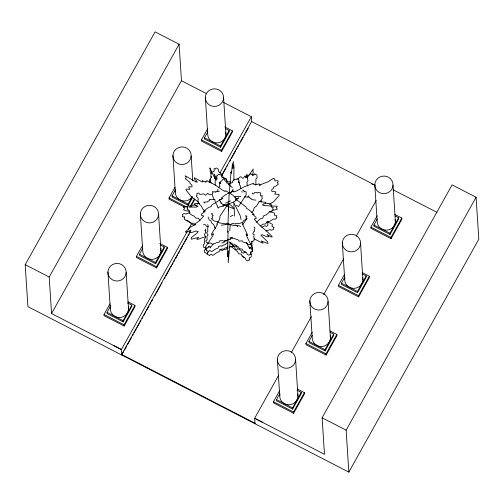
<?xml version="1.0" encoding="UTF-8"?>
<svg xmlns="http://www.w3.org/2000/svg" width="504" height="504" viewBox="0 0 504 504"><rect width="100%" height="100%" fill="white"/><g stroke="black" fill="none" stroke-linecap="round" stroke-linejoin="round"><path stroke-width="0.76" d="M255.9 184.439L255.919 179.065L257.191 177.723L256.908 175.121L256.152 174.579L255.301 174.712L254.822 173.641L253.499 175.102L252.479 175.26L251.288 173.949L250.412 174.05L247.76 175.864L247.143 176.948M205.701 228.873L205.638 232.684L204.378 234.423L205.701 237.315L204.441 239.154L204.454 243.848L203.225 244.862L203.515 247.174L205.084 247.722L205.556 248.724L206.344 248.327M233.869 180.923L233.919 167.656L233.831 168.103L233.812 165.047L233.377 166.906L233.314 161.488L232.394 168.242L232.382 163.901L231.525 173.093L231.412 171.297L231.122 173.055L231.046 171.82L228.999 196.774L227.739 230.882L227.827 232.281L228.073 231.443L227.512 255.421L227.613 254.659L227.581 256.731L228.444 250.778L228.192 262.691L230.063 243.401M229.811 230.744L230.171 224.765M184.206 217.268L184.275 216.796M251.37 241.939L252.126 241.202M211.17 177.673L211.434 176.406M246.217 243.382L246.393 242.644L249.637 248.623L249.524 246.947L250.469 248.201L250.412 247.319L252.724 251.194L252.113 248.409L252.567 248.819L252.529 248.207L250.368 243.753M251.131 251.439L250.759 252.706L251.206 253.657L251.263 256.486L250.961 257.197L249.593 257.538L249.259 258.382L249.656 260.045L248.749 259.938L247.798 260.984L245.965 260.051L245.631 258.489L242.109 256.101L241.17 254.092L238.549 253.739L237.68 251.779L232.048 247.218L230.807 246.834M251.937 247.735L252.139 244.862L250.822 243.602M232.52 191.785L233.043 190.392M247.93 197.146L248.447 195.81M217.835 189.227L217.879 190.726L217.23 191.539M219.404 199.899L219.908 200.775M252.176 174.844L253.462 171.977L252.75 171.089L253.266 168.991L247.042 177.981M230.863 192.994L233.125 189.164M246.198 177.383L247.149 175.524L247.067 174.245L245.316 176.765M229.005 184.918L229.118 183.96L230.171 183.582L230.649 182.776L231.279 183.034L232.533 182.568L232.388 181.497L234.851 179.084L236.143 179.55L237.044 178.693L238.392 179.285L239.028 180.482L238.625 181.163L239.627 183.658L239.387 184.779L240.66 186.165L240.402 187.23L240.868 188.452M123.682 351.559L121.741 355.03L27.915 306.64L25.2 264.682L155.093 31.878L179.096 44.239L181.459 80.741L51.559 313.545L121.414 349.53L121.741 355.03L348.837 472.122L478.8 239.198L476.085 197.234L452.088 184.874L322.119 417.797L324.481 454.299L254.633 418.314L278.441 375.65M51.559 313.545L49.203 277.043L179.096 44.239M128.003 301.846L134.927 305.411L135.009 306.634L124.186 326.031L104.108 315.687L104.032 314.471L110.004 303.767M159.737 243.382L167.353 247.3L167.435 248.516L156.605 267.92L136.534 257.576L136.452 256.36L142.802 244.988M184.344 207.024L169.117 199.181L169.035 197.965L175.008 187.261M224.734 126.888L232.35 130.813L232.432 132.029L221.602 151.427L201.531 141.088L201.449 139.866L207.799 128.495M127.569 302.942L131.758 305.103L131.84 306.319L123.178 321.842L107.119 313.564L107.043 312.348L110.804 305.6M160.694 245.19L164.184 246.992L164.266 248.207L155.604 263.731L139.545 255.452L139.463 254.237L142.852 248.163M192.704 197.234L188.187 205.33L172.129 197.058L172.047 195.842L175.814 189.094M225.691 128.703L229.181 130.498L229.263 131.714L220.601 147.237L204.542 138.965L204.46 137.75L207.85 131.676M123.178 321.842L123.102 320.626L131.758 305.103M155.604 263.731L155.528 262.508L164.184 246.992M188.187 205.33L188.105 204.114L192.251 196.692M220.601 147.237L220.525 146.021L229.181 130.498M124.186 326.031L124.104 324.815L134.927 305.411M156.605 267.92L156.53 266.704L167.353 247.3M190.235 206.3L194.336 198.941M221.602 151.427L221.527 150.211L232.35 130.813M190.682 206.848L194.79 199.489M187.318 231.412L121.388 349.568L113.356 345.429M188.464 229.345L191.533 223.852M219.889 173.036L251.307 116.72L223.367 102.331M190.317 231.468L121.703 354.432L254.948 423.184M221.735 175.153L251.622 121.59L251.307 116.72M124.444 350.185L126.743 346.065M127.512 344.692L131.342 337.819M132.495 335.759L133.258 334.385M134.026 333.012L136.326 328.891M137.088 327.518L139.387 323.398M140.156 322.024L140.925 320.651M142.071 318.591L142.84 317.218M143.602 315.844L145.902 311.724M146.67 310.351L148.97 306.23M149.738 304.857L150.885 302.797M151.654 301.423L152.416 300.05M154.715 295.93L155.484 294.557M156.253 293.183L160.467 285.629M161.23 284.256L161.998 282.883M164.298 278.762L165.06 277.389M165.829 276.016L170.043 268.462M170.812 267.089L171.574 265.715M172.343 264.342L173.111 262.968M173.874 261.595L174.642 260.221M175.411 258.848L177.71 254.728M178.473 253.355L179.626 251.294M180.388 249.921L182.687 245.801M183.456 244.427L184.225 243.054M184.987 241.681L187.286 237.56M188.439 235.5L189.202 234.127M222.157 175.064L225.987 168.197M226.756 166.824L227.518 165.451M229.818 161.33L230.586 159.957M231.355 158.584L235.57 151.03M236.332 149.656L237.101 148.283M237.869 146.91L238.631 145.536M239.4 144.163L240.162 142.79M240.931 141.416L243.23 137.296M244.377 135.236L245.146 133.862M245.914 132.489L248.214 128.369M291.469 352.296L311.396 316.575M323.663 294.601L343.589 258.88M356.234 236.219L376.167 200.498M255.03 423.694L254.633 418.314M297.454 389.088L304.378 392.654L304.454 393.87L293.63 413.274L273.552 402.929L273.477 401.713L279.449 391.01M329.925 330.889L336.848 334.454L336.93 335.67L326.101 355.068L306.029 344.73L305.947 343.514L312.297 332.136M362.401 272.683L369.325 276.249L369.401 277.471L358.577 296.869L338.505 286.524L338.423 285.308L344.396 274.604M394.878 214.483L401.795 218.049L401.877 219.265L391.054 238.669L370.976 228.325L370.9 227.109L377.244 215.737M297.02 390.184L301.209 392.345L301.285 393.561L292.629 409.078L276.564 400.806L276.488 399.59L279.877 393.517M330.189 332.344L333.679 334.139L333.761 335.362L325.099 350.879L309.04 342.607L308.958 341.391L312.348 335.317M361.966 273.785L366.156 275.94L366.232 277.156L357.575 292.679L341.517 284.407L341.435 283.185L344.824 277.112M395.136 215.939L398.626 217.741L398.708 218.957L390.046 234.473L373.987 226.202L373.911 224.986L377.301 218.912M292.629 409.078L292.547 407.862L301.209 392.345M325.099 350.879L325.023 349.663L333.679 334.139M357.575 292.679L357.494 291.463L366.156 275.94M390.046 234.473L389.97 233.257L398.626 217.741M293.63 413.274L293.548 412.051L304.378 392.654M326.101 355.068L326.025 353.852L336.848 334.454M358.577 296.869L358.501 295.653L369.325 276.249M391.054 238.669L390.972 237.453L401.795 218.049M348.837 472.122L346.122 430.164L476.085 197.234M242.657 224.759L247.136 218.295M245.983 215.447L245.524 216.178L246.916 216.191L245.983 217.816L246.399 218.03L245.965 219.322L243.577 220.676L242.991 221.237L243.212 221.81L240.597 223.209L234.013 223.864L233.144 223.411L229.767 224.601L228.98 224.135L221.369 225.219M197.366 204.158L198.129 202.999L199.603 203.364M208.593 242.273L212.795 235.733L213.602 233.869L213.028 233.68L211.611 235.192L211.529 233.919L216.821 225.521L217.35 224.186L216.726 224.123L219.127 220.065L219.933 217.608L219.851 216.342L228.104 203.881L228.551 210.767M227.575 239.551L226.579 241L224.841 241.063L223.927 242.67L221.728 242.922M230.101 239.4L230.826 238.335M213.179 243.974L210.181 247.899L210.073 246.223L208.757 247.325L208.7 246.45L205.613 249.971L206.13 247.256L205.462 247.596L205.418 246.985L208.165 242.852M252.806 175.115L253.443 174.378L253.896 174.56M207.85 252.995L206.426 253.991L206.016 252.983L204.435 252.328L204.322 250.053L205.682 249.159M229.251 247.628L230.019 246.733L231.764 246.298L232.646 246.777L233.491 245.794M219.41 191.104L216.701 191.835L216.04 191.211L215.378 192.314L214.685 191.696L213.337 192.15L212.883 191.47L212.253 191.873L212.568 195.999L214.294 199.628L214.912 199.773L215.265 202.06L217.52 206.212L217.886 207.774L218.282 208.127L219.234 206.987L223.663 206.142M237.598 179.304L240.131 176.948L241.051 176.765L242.55 178.214L243.615 177.95L244.787 176.117L245.379 176.494L245.48 177.351L246.368 177.124L247.269 177.698L248.012 180.753L246.878 182.429L247.369 185.957M227.94 245.946L226.951 247.508L224.879 248.075L223.404 249.379L222.566 248.913L220.078 249.6L219.435 251.383L216.443 252.819L213.305 255.213L212.518 255.326L211.529 254.363L210.609 254.526L209.317 255.723L208.958 254.911L207.541 254.665L207.465 252.655L208.7 251.559M256.567 222.201L260.291 218.9L262.427 218.471L263.983 215.466L266.2 214.962L269.968 211.516L271.511 211.598L273.2 209.708L272.727 208.259L273.25 207.207L271.599 207.169L271.013 206.514L271.366 204.782L270.881 204.202L268.361 203.402L267.309 203.641L265.205 202.495M223.984 204.567L222.711 205.663L232.262 202.633L235.185 201.02L236.174 200.082L235.62 200.227L237.787 198.784C237.069 198.595 240.874 196.888 236.628 198.652M269.583 204.322L273.886 201.487L279.128 195.527L279.052 194.387L274.718 194.153L275.877 191.848L271.801 191.375L271.688 189.699L273.666 188.036L273.609 187.154L276.161 185.926L278.384 184.048L277.257 182.719L278.227 181.667L278.189 181.056L277.49 180.653L274.875 180.936L274.756 179.059L273.47 178.315L267.8 181.9L259.258 185.163L259.169 183.771L255.257 185.031L255.207 184.313L253.77 184.508L253.688 183.236L244.314 186.757L235.916 191.306L233.73 191.936L233.692 191.337L232.514 191.35L225.666 194.651L221.59 197.782L221.621 198.261L222.844 198.274L212.335 204.58L211.497 205.229L211.554 206.18L208.07 207.862L203.805 211.144L203.358 211.724L205.147 211.491L201.474 214.15L201.562 215.554L203.792 215.977L198.885 221.243L195.773 223.379L194.872 224.683L189.378 227.77L188.666 229.093L185.226 232.01L186.732 232.117L191.022 230.044L189.221 232.294L191.709 232.476L196.27 231.021L198.324 231.594L196.459 233.598L191.243 237.623L191.344 239.217L198.696 237.365L196.806 239.293L198.034 239.312L205.569 236.622M218.446 187.683L220.002 186.159L219.442 185.327L220.613 181.472L221.917 180.949L222.352 179.563L223.77 179.109L224.803 179.689L224.727 180.564L226.605 182.007L226.844 183.154L228.514 183.443L228.715 184.552L232.331 187.532M260.039 226.038L263.29 224.091L265.57 223.965L267.145 221.64L269.514 221.464L273.458 219.007L275.115 219.24L276.872 217.854L276.318 216.6L276.853 215.788L275.083 215.573L274.428 214.975L274.756 213.576L274.22 213.041L271.492 212.108L270.371 212.19L269.338 211.403M251.187 212.474L253.008 211.397L254.35 207.535L256.246 206.35L259.484 201.379L260.801 201.052L262.25 198.425L261.853 196.894L262.313 195.552L260.902 195.955L260.404 195.369L260.719 193.29L260.31 192.761L258.161 192.534L257.267 193.095L256.467 192.402L254.986 192.345L253.405 194.053L252.422 193.662L252.258 192.988M228.262 239.217L227.38 240.377L225.105 240.414L223.625 241.24L222.585 240.647L219.851 240.704L219.398 242.128L216.21 242.733L215.624 243.35L213.003 244.138L212.115 244.068L210.829 243.01L209.803 242.953L208.511 243.716L207.976 242.922L206.312 242.399L205.897 240.622L207.131 239.936L206.898 236.363L208.127 235.053L206.608 232.766L207.837 231.531L207.698 228.06L208.152 225.622L207.642 224.482M261.847 227.241L264.909 225.704L266.314 226.447L267.983 225.269L267.637 223.612L268.185 222.787L266.673 222.037M225.634 203.188L230.467 200.806M230.259 216.544L233.05 215.271M245.851 252.088L244.774 252.013L243.508 253.159L241.422 252.252L241.214 250.614L237.289 248.239L236.414 246.166L233.314 245.902L232.514 243.873L229.37 241.882M190.021 212.568L185.894 214.074L184.218 213.476L182.366 214.433L182.876 215.775L182.297 216.449L184.092 217.048L184.735 217.778L184.338 219.064L184.861 219.7L188.754 221.382L191.671 223.354L193.687 223.133L195.155 224.62M266.049 230.977L269.955 229.679L271.555 230.24L273.659 229.288L273.407 227.991L274.138 227.329L272.406 226.768L271.895 226.063L272.563 224.809L272.154 224.198L269.634 222.762L268.487 222.611L267.637 221.659M269.835 211.623L272.04 210.911M212.537 213.425L211.365 213.765L213.242 215.687L212.089 216.077L212.745 218.352L211.51 218.352L212.153 219.587L214.654 221.149L217.041 221.508L219.479 222.944L226.069 223.896L226.391 223.178L227.884 223.524M242.67 190.481L243.186 190.039L243.445 190.663L243.911 190.594L244.112 191.986L244.686 191.268L246.116 191.885L246.185 194.834L238.524 206.527L236.338 205.336M232.716 237.932L231.04 238.253L230.07 239.293L228.866 239.243M199.401 203.414L194.387 203.666L194.468 204.945L196.951 205.582L197.921 206.564L196.44 206.716L196.466 207.113L189.006 207.087M260.436 185.025L259.648 185.157L259.415 184.206M227.997 242.909L226.391 243.161L225.446 244.604L223.404 245.064L221.968 246.248L221.13 245.782L218.686 246.349L218.075 248.006L215.139 249.266L212.077 251.414L211.302 251.502L210.307 250.557L209.399 250.683L208.139 251.767L207.774 250.986L206.369 250.708L206.312 249.757M255.358 184.659L256.164 184.552M211.73 194.443L209.481 194.702L207.528 193.252L205.752 195.319L203.717 193.876L199.912 194.431L198.557 192.931L196.806 193.58L197.032 195.703L196.516 195.754L196.428 196.434L197.889 197.99L198.324 199.288C196.762 201.682 199.489 204.536 201.235 206.004L203.446 209.96L205.222 210.42M203.578 224.545L205.456 224.822L206.596 226.441L208.398 226.85M230.309 181.761L227.676 182.026L226.258 179.424L221.602 177.099L220.991 174.945L218.604 174.182L217.81 174.894L217.558 176.009L216.934 175.676L216.411 176.142L217.104 178.416L216.802 179.745L215.145 180.671L215.202 185.195M195.47 224.822L193.322 224.879L186.071 220.028M244.484 196.907L249.852 197.127L249.934 198.393L251.54 198.859L251.584 199.578L255.944 200.145M272.696 210.023L274.831 210.004L277.32 209.198L276.072 207.396L277.168 206.823L277.124 206.212L263.907 205.607L263.882 205.204L262.363 204.958L263.214 204.032L265.646 203.559L265.564 202.28L258.867 201.518M229.994 237.655L231.468 237.649L238.064 239.847L239.035 241.183L242.166 240.805L243.224 242.159L247.357 243.167L247.703 244.333L249.864 244.61L251.049 243.533L252.139 243.388L251.729 242.166L252.157 241.41L253.814 240.792L254.205 240.15L254.243 237.913L253.745 237.271L254.186 234.662L252.737 233.85L253.638 231.771L254.678 231.185L254.268 229.799L255.024 228.073L254.022 227.027M228.268 248.05L227.058 247.999L225.975 249.493L223.675 249.568L222.05 250.639L221.105 249.896L219.82 249.688M220.475 201.537L220.072 201.512L221.363 203.137L220.872 203.005L222.573 204.246L234.045 208.851L231.368 205.556L228.129 203.534M219.656 199.307L221.155 199.42M214.673 199.634L209.362 199.508L209.444 200.775L207.913 201.14L207.957 201.858L203.692 202.148L204.744 203.087M187.501 206.936L183.387 206.867L183.424 207.478L184.584 208.127L183.582 209.859L186.159 210.829L189 211.037L189.057 211.919M209.097 182.291L209.803 182.379L210.099 181.446L209.601 179.512L210.552 179.733M240.868 196.478L235.084 196.566L235.185 198.097M237.554 249.763L235.381 249.367L234.776 247.25L229.704 242.582M196.598 205.317L194.311 204.8L190.487 206.539L188.893 205.745L187.186 206.879L187.715 208.561L187.192 208.782L187.198 209.381L188.912 210.181L189.542 211.113L189.221 212.701L189.737 213.507L192.371 215.479L193.454 215.725L196.276 218.27L198.16 218.062L200.063 220.443M228.684 223.915L230.473 224.797L234.379 225.553L235.185 225.143L237.119 225.805L238.039 225.502L240.836 226.435M181.459 80.741L206.602 93.694M392.981 189.706L436.987 212.373M251.622 121.59L375.14 185.22M371.687 184.017L373.086 184.741M204.46 137.75L220.525 146.021M373.911 224.986L389.97 233.257M201.449 139.866L221.527 150.211M370.9 227.109L390.972 237.453M172.047 195.842L188.105 204.114M341.435 283.185L357.494 291.463M169.035 197.965L186.341 206.879M338.423 285.308L358.501 295.653M308.958 341.391L325.023 349.663M139.463 254.237L155.528 262.508M305.947 343.514L326.025 353.852M136.452 256.36L156.53 266.704M25.2 264.682L49.203 277.043M322.119 417.797L346.122 430.164M107.043 312.348L123.102 320.626M276.488 399.59L292.547 407.862M104.032 314.471L124.104 324.815M273.477 401.713L293.548 412.051M254.678 418.232L262.71 422.371M244.446 257.576L242.55 256.479L242.336 255.793M198.652 202.205L191.426 196.799L186.146 190.241L186.071 189.101L189.819 189.321L188.528 186.877L192.024 186.839L191.917 185.163L189.995 183.28L189.939 182.398L185.403 178.756L186.222 177.547L185.207 175.77L196.125 182.02L196.1 181.623L197.335 182.158L196.516 180.76L194.437 179.002L194.355 177.723L202.192 181.919L202.992 181.925L202.104 180.526L205.657 182.209L205.613 181.49L206.892 181.843L206.804 180.571L215.397 185.113L223.253 190.588L225.238 191.451L225.2 190.852L226.227 190.991L232.583 195.042L236.515 198.633L236.54 199.112L235.481 198.992L245.391 206.457L246.204 207.201L246.267 208.158L249.505 210.218L253.619 213.979L254.079 214.603L252.485 214.181L256.007 217.249L256.101 218.654L254.211 218.843C259.151 226.208 266.862 230.233 272.317 236.956L271.013 236.905L267.032 234.366L268.871 236.823L266.723 236.741L262.584 234.795L260.858 235.148L267.756 241.977L267.863 243.571L261.236 240.925L263.119 243.067L262.048 242.953L253.865 238.676M261.425 202.136L260.984 201.852L260.978 200.699M204.819 230.271L205.846 230.964M215.718 228.381L214.54 227.55L214.502 226.34L213.331 224.261L211.724 223.121L210.93 220.847L209.236 219.832L208.083 216.978M233.787 243.955L238.499 247.036L239.438 248.787L242.128 249.077L243.142 250.872L246.803 252.983L247.181 254.381L249.083 255.207L250.034 254.249L250.967 254.337L250.526 252.851L250.847 252.088L252.239 251.767L252.536 251.124L252.416 248.585M227.291 240.169L228.255 241.044M236.074 225.131L237.756 226.674M227.884 182.102L226.85 181.087L226.22 178.561L223.102 177.616L222.39 175.008L218.623 171.436L218.56 169.489L216.525 168.002L215.624 168.279L215.139 169.073L214.641 168.582L214.049 168.764L214.168 170.843L213.583 171.795L211.838 171.921L211.308 172.714L210.76 176.135L211.1 177.364L210.37 178.813L210.073 181.144L211.289 183.103M241.731 191.476L242.254 192.2M220.588 183.5L219.845 182.083L219.927 183.355L219.334 182.448L219.379 183.166M216.657 178.863L214.061 173.83L215.573 179.449L214.994 178.384L215.019 178.781L209.815 167.901L210.338 170.069L210.011 170.887L211.069 173.905M250.041 243.123L246.708 236.093L246.009 234.127L246.349 234.001L247.395 235.677L247.313 234.398L243.104 225.382L242.474 222.604M393.026 185.138A9.122 8.795 -3.7 0 1 379.071 192.339A9.122 8.795 -3.7 0 1 379.632 177.118A9.122 8.795 -3.7 0 1 393.026 185.138L395.388 221.634M374.793 184.59L377.149 221.092A9.122 8.795 -3.7 0 0 387.135 230.114A9.122 8.795 -3.7 0 0 395.161 219.353M360.555 243.338A9.122 8.795 -3.7 0 1 346.594 250.538A9.122 8.795 -3.7 0 1 347.161 235.318A9.122 8.795 -3.7 0 1 360.555 243.338L362.911 279.833M342.317 242.796L344.679 279.292M328.079 301.537A9.122 8.795 -3.7 0 1 314.118 308.744A9.122 8.795 -3.7 0 1 314.685 293.517A9.122 8.795 -3.7 0 1 328.079 301.537L330.441 338.039M309.847 300.995L312.203 337.491A9.122 8.795 -3.7 0 0 322.188 346.513A9.122 8.795 -3.7 0 0 330.214 335.752M295.602 359.736A9.122 8.795 -3.7 0 1 281.648 366.944A9.122 8.795 -3.7 0 1 282.209 351.716A9.122 8.795 -3.7 0 1 295.602 359.736L297.965 396.239M277.37 359.195L279.733 395.697M239.633 182.763L239.583 182.045L238.732 182.851L238.65 181.585M241.082 219.643L240.238 215.819L233.736 202.387L234.625 216.166M223.581 97.896A9.122 8.795 -3.7 0 1 209.62 105.103A9.122 8.795 -3.7 0 1 210.187 89.876A9.122 8.795 -3.7 0 1 223.581 97.896L225.937 134.398M205.342 97.354L207.705 133.85A9.122 8.795 -3.7 0 0 217.69 142.871A9.122 8.795 -3.7 0 0 225.716 132.111M191.167 155.988A9.122 8.795 -3.7 0 1 177.206 163.195A9.122 8.795 -3.7 0 1 177.773 147.968A9.122 8.795 -3.7 0 1 191.167 155.988L192.774 180.841M172.929 155.446L175.291 191.948M158.584 214.389A9.122 8.795 -3.7 0 1 144.623 221.59A9.122 8.795 -3.7 0 1 145.19 206.369A9.122 8.795 -3.7 0 1 158.584 214.389L160.94 250.885M140.345 213.841L142.708 250.343A9.122 8.795 -3.7 0 0 152.693 259.365A9.122 8.795 -3.7 0 0 160.713 248.604M126.157 272.5A9.122 8.795 -3.7 0 1 112.197 279.701A9.122 8.795 -3.7 0 1 112.764 264.48A9.122 8.795 -3.7 0 1 126.157 272.5L128.52 308.996M107.925 271.958L110.282 308.454M192.144 196.85A9.122 8.795 -3.7 0 1 180.621 200.233A9.122 8.795 -3.7 0 1 175.688 189.68M128.293 306.716A9.122 8.795 -3.7 0 1 119.076 317.514A9.122 8.795 -3.7 0 1 110.678 306.186M362.685 277.553A9.122 8.795 -3.7 0 1 353.865 288.357A9.122 8.795 -3.7 0 1 344.875 277.767M297.738 393.952A9.122 8.795 -3.7 0 1 288.918 404.762A9.122 8.795 -3.7 0 1 279.928 394.172"/></g></svg>
